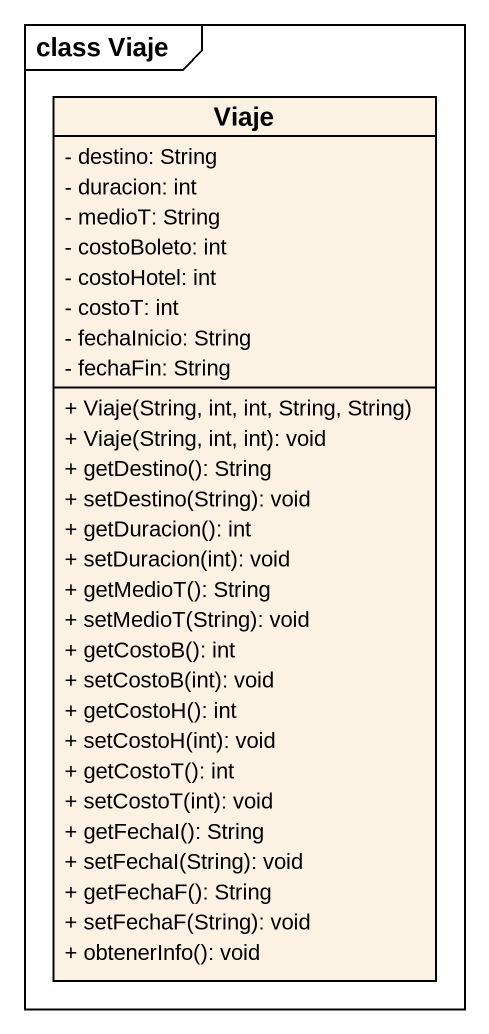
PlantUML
@startuml
mainframe class Viaje
hide circle
hide empty members
skinparam classAttributeIconSize 0
class Viaje {
  - destino: String
  - duracion: int
  - medioT: String
  - costoBoleto: int
  - costoHotel: int
  - costoT: int
  - fechaInicio: String
  - fechaFin: String
  + Viaje(String, int, int, String, String)
  + Viaje(String, int, int): void
  + getDestino(): String
  + setDestino(String): void
  + getDuracion(): int
  + setDuracion(int): void
  + getMedioT(): String
  + setMedioT(String): void
  + getCostoB(): int
  + setCostoB(int): void
  + getCostoH(): int
  + setCostoH(int): void
  + getCostoT(): int
  + setCostoT(int): void
  + getFechaI(): String
  + setFechaI(String): void
  + getFechaF(): String
  + setFechaF(String): void
  + obtenerInfo(): void
}
@enduml
